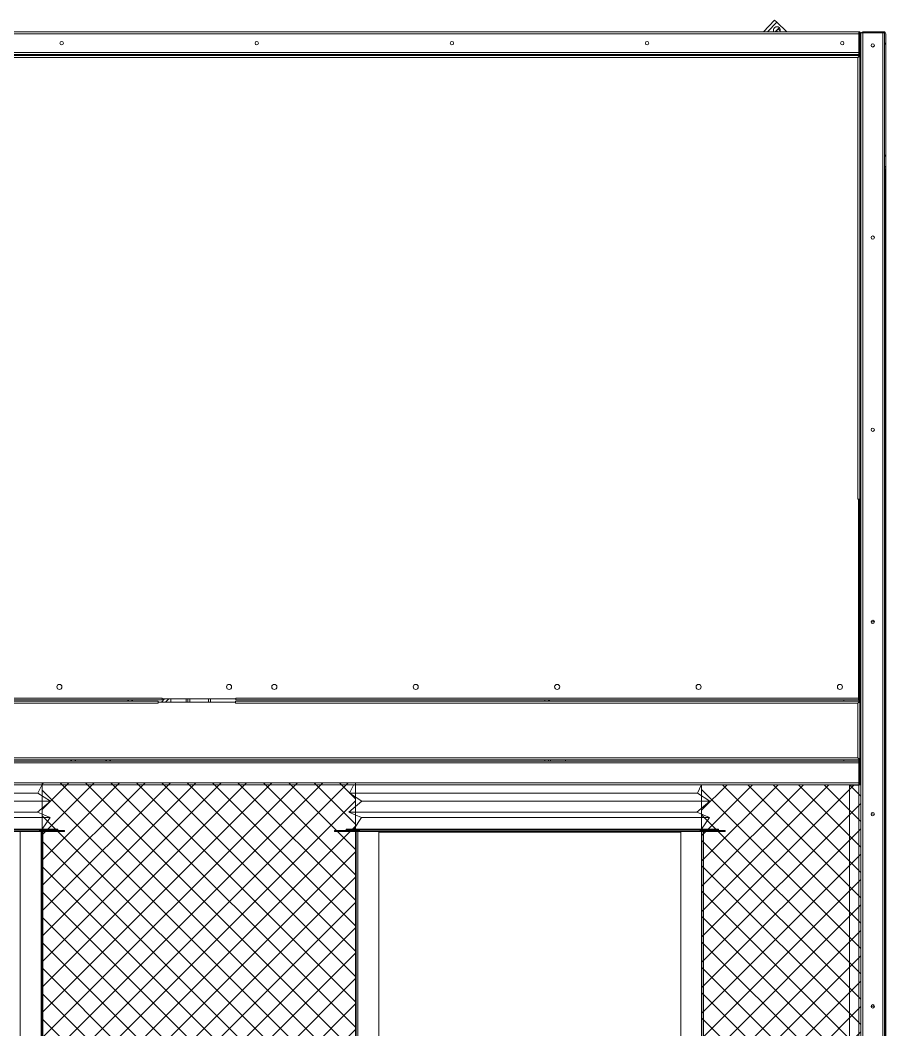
# Model space of a CAD drawing. Header units: millimetres. Extents: x 15155 to 44563, y 13060 to 33855.
# Drawn here: x 36043 to 37573, y 22477 to 24263 of the extents above; entities that cross this region are included whole.
import ezdxf

# ---------------------------------------------------------------- set-up
doc = ezdxf.new("R2010")
doc.units = ezdxf.units.MM
pattern_1 = [(45, (-1429928.074, -467572.614), (-22.4506403, 22.4506403), []), (135, (-1429928.074, -467572.614), (-22.4506403, -22.4506403), [])]

# ---------------------------------------------------------------- blocks, each defined once
blk = doc.blocks.new('3753456')
at = {"color": 0, "lineweight": 5}
for p, q in [((337590.2, 91235.5), (337597.8, 91251)), ((337589.4, 91202.2), (337612.3, 91221.4)), ((337612.3, 91221.4), (337590.2, 91235.5)), ((337611.6, 91192.6), (337589.4, 91202.2)), ((337597.8, 91172), (337611.6, 91192.6))]:
    blk.add_line(p, q, dxfattribs=at)
blk = doc.blocks.new('347246')
at = {"color": 0, "lineweight": 5}
for p, q in [((426217.9, 88814.5), (425602.7, 88814.5)), ((425624.9, 88800.5), (426240.1, 88800.5)), ((426217.2, 88781.3), (425602, 88781.3)), ((425624.1, 88771.7), (426239.3, 88771.7))]:
    blk.add_line(p, q, dxfattribs=at)
for p in [(88012.5, -2421), (88627.7, -2421)]:
    blk.add_blockref('3753456', p, dxfattribs=at)
blk = doc.blocks.new('2')
at = {"lineweight": 5}
h = blk.add_hatch(dxfattribs=at)
h.set_pattern_fill('ANSI37', scale=10)
h.set_pattern_definition(pattern_1)
h.paths.add_polyline_path([(36635.7, 20797.8), (36635.7, 22914.2), (36081.9, 22914.2), (36081.9, 20797.8)])
h = blk.add_hatch(dxfattribs=at)
h.set_pattern_fill('ANSI37', scale=10)
h.set_pattern_definition(pattern_1)
h.paths.add_polyline_path([(37529.2, 20794.4), (37529.2, 22910.8), (37247.7, 22910.8), (37247.7, 20794.4)])
at = {"color": 7, "lineweight": 20, "ltscale": 0.01186}
blk.add_line((37357.1, 24242.8), (37376.7, 24263.4), dxfattribs=at)
at = {"color": 7, "lineweight": 20, "ltscale": 0.009803}
blk.add_line((37364.3, 24242.8), (37380.5, 24259.8), dxfattribs=at)
at = {"color": 7, "lineweight": 20, "ltscale": 0.002167}
blk.add_line((37380.5, 24259.8), (37376.7, 24263.4), dxfattribs=at)
at = {"color": 7, "lineweight": 20, "ltscale": 0.010322}
blk.add_line((37398.5, 24242.8), (37380.5, 24259.8), dxfattribs=at)
at = {"color": 7, "lineweight": 20}
for p, q in [((37525.5, 24239.4), (34016.9, 24239.4)), ((37523.8, 24242.8), (34018.6, 24242.8)), ((37529.2, 20798.2), (37529.2, 24239.4)), ((37532.6, 20796.5), (37532.6, 24241.1)), ((37567.8, 24241.1), (37567.8, 20796.5)), ((37571.2, 24241.1), (37571.2, 20796.5)), ((37525.5, 24206.2), (34016.9, 24206.2)), ((37525.5, 24202.8), (34017.2, 24202.8)), ((34017.2, 24200.8), (37525.5, 24200.8)), ((34018.6, 24197.4), (37523.8, 24197.4)), ((37572, 21146.2), (37572, 23999.4)), ((37525.5, 22954.8), (34017.2, 22954.8)), ((37523.8, 22958.2), (34018.6, 22958.2)), ((37523.8, 22952.8), (34018.6, 22952.8)), ((37525.5, 22949.4), (34016.9, 22949.4)), ((34016.9, 22914.2), (37525.5, 22914.2)), ((34017.2, 22910.8), (37525.5, 22910.8))]:
    blk.add_line(p, q, dxfattribs=at)
at = {"color": 7, "lineweight": 20, "ltscale": 0.004259}
blk.add_line((37384.9, 24250.2), (37377.8, 24242.8), dxfattribs=at)
at = {"color": 7, "lineweight": 20, "ltscale": 0.001205}
blk.add_line((37380.5, 24244.9), (37378.5, 24242.8), dxfattribs=at)
at = {"color": 7, "lineweight": 20, "ltscale": 0.002137}
blk.add_line((37386.6, 24244.6), (37382.9, 24248.1), dxfattribs=at)
at = {"color": 7, "lineweight": 20, "ltscale": 0.000823661}
blk.add_line((37523.9, 24242.8), (37525.8, 24242.8), dxfattribs=at)
at = {"color": 7, "lineweight": 20, "ltscale": 0.001131}
for p, q in [((37525.5, 24242.1), (37525.5, 24239.4)), ((37527.5, 24242.1), (37527.5, 24239.4)), ((37529.9, 24241.1), (37532.6, 24241.1)), ((37525.5, 22952.1), (37525.5, 22949.4)), ((37527.5, 22952.1), (37527.5, 22949.4))]:
    blk.add_line(p, q, dxfattribs=at)
at = {"color": 7, "lineweight": 20, "ltscale": 0.000414935}
for p, q in [((37526.2, 24241.8), (37525.5, 24241.1)), ((37527.5, 24241.1), (37528.2, 24241.8)), ((37530.2, 24241.8), (37530.9, 24241.1)), ((37526.2, 22951.8), (37525.5, 22951.1)), ((37528.2, 22951.8), (37527.5, 22951.1))]:
    blk.add_line(p, q, dxfattribs=at)
at = {"color": 7, "lineweight": 20, "ltscale": 0.013833}
blk.add_line((37525.5, 24206.2), (37525.5, 24239.4), dxfattribs=at)
at = {"color": 7, "lineweight": 20, "ltscale": 0.000708334}
for p, q in [((37527.2, 24239.4), (37525.5, 24239.4)), ((37527.5, 24239.4), (37529.2, 24239.4)), ((37527.2, 22949.4), (37525.5, 22949.4)), ((37529.2, 22949.4), (37527.5, 22949.4))]:
    blk.add_line(p, q, dxfattribs=at)
at = {"color": 7, "lineweight": 20, "ltscale": 0.000125608}
blk.add_line((37527.2, 24239.4), (37527.5, 24239.4), dxfattribs=at)
at = {"color": 7, "lineweight": 20, "ltscale": 0.014417}
blk.add_line((37527.2, 24239.4), (37527.2, 24204.8), dxfattribs=at)
at = {"color": 7, "lineweight": 20, "ltscale": 0.014667}
for p, q in [((37527.5, 24204.2), (37527.5, 24239.4)), ((37567.8, 24241.1), (37532.6, 24241.1)), ((37525.5, 22914.2), (37525.5, 22949.4)), ((37527.5, 22914.2), (37527.5, 22949.4))]:
    blk.add_line(p, q, dxfattribs=at)
at = {"color": 7, "lineweight": 20, "ltscale": 0.000125767}
blk.add_line((37528.9, 24240.8), (37529.2, 24240.8), dxfattribs=at)
at = {"color": 7, "lineweight": 20, "ltscale": 0.000561758}
blk.add_line((37529.2, 24240.8), (37529.2, 24239.4), dxfattribs=at)
at = {"color": 7, "lineweight": 20, "ltscale": 0.01525}
for p, q in [((37532.6, 24242.8), (37569.2, 24242.8)), ((37527.2, 22949.4), (37527.2, 22912.8))]:
    blk.add_line(p, q, dxfattribs=at)
at = {"color": 7, "lineweight": 20, "ltscale": 0.000708333}
for p, q in [((37532.6, 24242.8), (37532.6, 24241.1)), ((37569.2, 24242.8), (37569.2, 24241.1)), ((37527.2, 24204.8), (37525.5, 24204.8)), ((37527.2, 22912.8), (37525.5, 22912.8)), ((37529.2, 22912.8), (37527.5, 22912.8))]:
    blk.add_line(p, q, dxfattribs=at)
at = {"color": 7, "lineweight": 20, "ltscale": 0.001417}
for p, q in [((37567.8, 24241.1), (37571.2, 24241.1)), ((37525.5, 24206.2), (37525.5, 24202.8)), ((36424.2, 23060.8), (36424.2, 23064.2)), ((37525.2, 23064.2), (37525.2, 23060.8)), ((36423.8, 23055.4), (36423.8, 23058.8)), ((37525.5, 22914.2), (37525.5, 22910.8)), ((37527.5, 22914.2), (37527.5, 22910.8))]:
    blk.add_line(p, q, dxfattribs=at)
at = {"color": 7, "lineweight": 20, "ltscale": 0.000250008}
blk.add_line((37569.2, 24242.8), (37569.8, 24242.8), dxfattribs=at)
at = {"color": 0, "lineweight": 20}
blk.add_line((37573.2, 24239.4), (37573.2, 20844.6), dxfattribs=at)
at = {"color": 7, "lineweight": 20, "ltscale": 0.000833333}
for p, q in [((37573.2, 24222.8), (37571.2, 24222.8)), ((37573.2, 24220.8), (37571.2, 24220.8)), ((37507.2, 24200.8), (37507.2, 24202.8)), ((37573.2, 24024.8), (37571.2, 24024.8)), ((37573.2, 24022.8), (37571.2, 24022.8)), ((37527.2, 23990.4), (37529.2, 23990.4)), ((37527.2, 23984), (37529.2, 23984)), ((37525.2, 23416.3), (37527.2, 23416.3)), ((36294.2, 23060.8), (36294.2, 23062.8)), ((36970.6, 23058.8), (36970.6, 23060.8)), ((36286.8, 23058.8), (36286.8, 23056.8)), ((36970.6, 22952.8), (36970.6, 22954.8)), ((36976.8, 22954.8), (36976.8, 22952.8)), ((36976.8, 22952.8), (36976.8, 22954.8)), ((36077.3, 22828.2), (36077.3, 22830.2)), ((36109.4, 22832.2), (36109.4, 22830.2)), ((36619, 22832.2), (36619, 22830.2)), ((36630.6, 22832.2), (36630.6, 22830.2)), ((36642.5, 22828.2), (36642.5, 22830.2)), ((37245.3, 22828.2), (37245.3, 22830.2)), ((37277.4, 22832.2), (37277.4, 22830.2))]:
    blk.add_line(p, q, dxfattribs=at)
at = {"color": 7, "lineweight": 20, "ltscale": 0.001542}
for p, q in [((37525.5, 24202.8), (37529.2, 24202.8)), ((37525.5, 24200.8), (37529.2, 24200.8))]:
    blk.add_line(p, q, dxfattribs=at)
at = {"color": 7, "lineweight": 20, "ltscale": 0.00039723}
blk.add_line((37527.5, 24204.2), (37526.6, 24204.2), dxfattribs=at)
at = {"color": 7, "lineweight": 20, "ltscale": 0.000583333}
for p, q in [((37527.5, 24202.8), (37527.5, 24204.2)), ((37571.6, 24000.8), (37571.6, 23999.4)), ((37523.8, 23416.3), (37525.2, 23416.3)), ((36294.2, 23062.8), (36294.2, 23064.2)), ((36424.2, 23062.8), (36424.2, 23064.2)), ((36286.8, 23056.8), (36286.8, 23055.4)), ((36423.8, 23056.8), (36423.8, 23055.4))]:
    blk.add_line(p, q, dxfattribs=at)
at = {"color": 7, "lineweight": 20, "ltscale": 0.00012593}
blk.add_line((37528.9, 24204.8), (37529.2, 24204.8), dxfattribs=at)
at = {"color": 7, "lineweight": 20, "ltscale": 0.325458}
blk.add_line((37523.8, 24197.4), (37523.8, 23416.3), dxfattribs=at)
at = {"color": 7, "lineweight": 20, "ltscale": 0.000562932}
for p, q in [((37525.5, 24199.4), (37525.5, 24200.8)), ((37525.5, 23057.4), (37525.5, 23058.8)), ((37525.5, 22956.1), (37525.5, 22954.8))]:
    blk.add_line(p, q, dxfattribs=at)
at = {"color": 7, "lineweight": 20, "ltscale": 0.000374917}
blk.add_line((37525.5, 24200), (37526.4, 24200), dxfattribs=at)
at = {"color": 7, "lineweight": 20, "ltscale": 0.000502197}
for p, q in [((37525.5, 24199.4), (37525.5, 24198.2)), ((37525.5, 23057.4), (37525.5, 23056.2)), ((37525.5, 22956.1), (37525.5, 22957.3))]:
    blk.add_line(p, q, dxfattribs=at)
at = {"color": 7, "lineweight": 20, "ltscale": 0.000293404}
for p, q in [((37526.2, 24198.8), (37525.5, 24198.8)), ((37526.2, 23056.8), (37525.5, 23056.8)), ((37526.2, 22956.8), (37525.5, 22956.8))]:
    blk.add_line(p, q, dxfattribs=at)
at = {"color": 7, "lineweight": 20, "ltscale": 0.000414929}
for p, q in [((37526.2, 24198.8), (37527.2, 24198.8)), ((37526.2, 23056.8), (37527.2, 23056.8)), ((37526.2, 22956.8), (37527.2, 22956.8))]:
    blk.add_line(p, q, dxfattribs=at)
at = {"color": 7, "lineweight": 20, "ltscale": 0.00050196}
blk.add_line((37526.8, 24200), (37528, 24200), dxfattribs=at)
at = {"color": 7, "lineweight": 20, "ltscale": 0.000375}
for p, q in [((37527.2, 24197.9), (37527.2, 24198.8)), ((37527.2, 23055.9), (37527.2, 23056.8)), ((37527.2, 22957.7), (37527.2, 22956.8))]:
    blk.add_line(p, q, dxfattribs=at)
at = {"color": 7, "lineweight": 20, "ltscale": 0.325667}
blk.add_line((37527.2, 24197.9), (37527.2, 23416.3), dxfattribs=at)
at = {"color": 7, "lineweight": 20, "ltscale": 0.000189807}
blk.add_line((37527.5, 24200.3), (37527.5, 24200.8), dxfattribs=at)
at = {"color": 7, "lineweight": 20, "ltscale": 0.015777}
blk.add_line((37527.6, 24197.3), (37527.6, 24159.4), dxfattribs=at)
at = {"color": 7, "lineweight": 20, "ltscale": 5.90714e-05}
blk.add_line((37527.8, 24200), (37527.9, 24200.1), dxfattribs=at)
at = {"color": 7, "lineweight": 20, "ltscale": 0.00019089}
blk.add_line((37528, 24200), (37528, 24199.5), dxfattribs=at)
at = {"color": 7, "lineweight": 20, "ltscale": 0.000189797}
blk.add_line((37529.2, 24199.1), (37528.8, 24199.1), dxfattribs=at)
at = {"color": 7, "lineweight": 20, "ltscale": 0.000125676}
blk.add_line((37528.9, 24198.8), (37529.2, 24198.8), dxfattribs=at)
at = {"color": 7, "lineweight": 20, "ltscale": 0.049801}
blk.add_line((37527.6, 24159.4), (37527.6, 24039.9), dxfattribs=at)
at = {"color": 7, "lineweight": 20, "ltscale": 0.000666667}
for p, q in [((37527.6, 24159.4), (37529.2, 24159.4)), ((37527.6, 24039.9), (37529.2, 24039.9)), ((36079.3, 22829.1), (36077.7, 22829.1)), ((36081.9, 22828.7), (36083.2, 22827.7)), ((36121.3, 22829.8), (36121.3, 22828.2)), ((36598.5, 22829.8), (36598.5, 22828.2)), ((36637.9, 22828.7), (36636.7, 22827.7)), ((36640.5, 22829.1), (36642.1, 22829.1)), ((37247.3, 22829.1), (37245.7, 22829.1)), ((37249.9, 22828.7), (37251.2, 22827.7)), ((37289.3, 22829.8), (37289.3, 22828.2))]:
    blk.add_line(p, q, dxfattribs=at)
at = {"color": 7, "lineweight": 20, "ltscale": 3.41168e-05}
blk.add_line((37527.3, 24078.6), (37527.2, 24078.7), dxfattribs=at)
at = {"color": 7, "lineweight": 20, "ltscale": 0.000167347}
blk.add_line((37571.6, 24000.8), (37571.2, 24000.8), dxfattribs=at)
at = {"color": 7, "lineweight": 20, "ltscale": 0.00033334}
blk.add_line((37571.2, 23999.4), (37572, 23999.4), dxfattribs=at)
at = {"color": 7, "lineweight": 20, "ltscale": 0.000500046}
blk.add_line((37572, 23999.4), (37573.2, 23999.4), dxfattribs=at)
at = {"color": 7, "lineweight": 20, "ltscale": 0.146708}
blk.add_line((37525.2, 23416.3), (37525.2, 23064.2), dxfattribs=at)
at = {"color": 7, "lineweight": 20, "ltscale": 0.149791}
blk.add_line((37525.8, 23056.8), (37525.8, 23416.3), dxfattribs=at)
at = {"color": 7, "lineweight": 20, "ltscale": 0.150167}
blk.add_line((37527.2, 23055.9), (37527.2, 23416.3), dxfattribs=at)
at = {"color": 7, "lineweight": 20, "ltscale": 0.43625}
for p, q in [((36294.2, 23064.2), (35247.2, 23064.2)), ((36294.2, 23060.8), (35247.2, 23060.8))]:
    blk.add_line(p, q, dxfattribs=at)
at = {"color": 7, "lineweight": 20, "ltscale": 0.001149}
for p, q in [((36232.8, 23058.8), (36234.7, 23060.8)), ((36239.9, 23058.8), (36241.8, 23060.8)), ((36132.1, 22952.8), (36134, 22954.8)), ((36139.3, 22952.8), (36141.2, 22954.8)), ((36193.9, 22952.8), (36195.8, 22954.8))]:
    blk.add_line(p, q, dxfattribs=at)
at = {"color": 7, "lineweight": 20, "ltscale": 0.003448}
for p, q in [((36292.6, 23056.8), (36298.3, 23062.8)), ((36299.8, 23056.8), (36305.5, 23062.8)), ((36300, 23056.8), (36305.7, 23062.8))]:
    blk.add_line(p, q, dxfattribs=at)
at = {"color": 7, "lineweight": 20, "ltscale": 0.054167}
blk.add_line((36424.2, 23062.8), (36294.2, 23062.8), dxfattribs=at)
at = {"color": 7, "lineweight": 20, "ltscale": 0.0025}
for p, q in [((36309.2, 23062.8), (36309.2, 23056.8)), ((36336.4, 23056.8), (36336.4, 23062.8)), ((36339.2, 23056.8), (36339.2, 23062.8)), ((36339.2, 23056.8), (36339.2, 23062.8)), ((36342.6, 23056.8), (36342.6, 23062.8)), ((36375.8, 23056.8), (36375.8, 23062.8)), ((36379.2, 23056.8), (36379.2, 23062.8))]:
    blk.add_line(p, q, dxfattribs=at)
at = {"color": 7, "lineweight": 20, "ltscale": 0.45875}
for p, q in [((37525.2, 23064.2), (36424.2, 23064.2)), ((37525.2, 23060.8), (36424.2, 23060.8))]:
    blk.add_line(p, q, dxfattribs=at)
at = {"color": 7, "lineweight": 20, "ltscale": 0.000833334}
for p, q in [((36976.8, 23058.8), (36976.8, 23060.8)), ((36978.8, 23058.8), (36978.8, 23060.8))]:
    blk.add_line(p, q, dxfattribs=at)
at = {"color": 7, "lineweight": 20, "ltscale": 0.000832387}
blk.add_line((37499.2, 23060.8), (37499.2, 23058.8), dxfattribs=at)
at = {"color": 7, "lineweight": 20, "ltscale": 0.430417}
for p, q in [((35253.8, 23058.8), (36286.8, 23058.8)), ((35253.8, 23055.4), (36286.8, 23055.4))]:
    blk.add_line(p, q, dxfattribs=at)
at = {"color": 7, "lineweight": 20, "ltscale": 0.057083}
blk.add_line((36286.8, 23056.8), (36423.8, 23056.8), dxfattribs=at)
at = {"color": 7, "lineweight": 20, "ltscale": 0.459042}
blk.add_line((36423.8, 23058.8), (37525.5, 23058.8), dxfattribs=at)
at = {"color": 7, "lineweight": 20, "ltscale": 0.458333}
blk.add_line((36423.8, 23055.4), (37523.8, 23055.4), dxfattribs=at)
at = {"color": 7, "lineweight": 20, "ltscale": 0.0405}
blk.add_line((37523.8, 23055.4), (37523.8, 22958.2), dxfattribs=at)
at = {"color": 7, "lineweight": 20, "ltscale": 0.040917}
blk.add_line((37527.2, 23055.9), (37527.2, 22957.7), dxfattribs=at)
at = {"color": 7, "lineweight": 20, "ltscale": 0.00115}
for p, q in [((36201, 22952.8), (36202.9, 22954.8)), ((36201.2, 22952.8), (36203.1, 22954.8))]:
    blk.add_line(p, q, dxfattribs=at)
at = {"color": 7, "lineweight": 20, "ltscale": 0.000833638}
for p, q in [((36980.2, 22954.8), (36980.2, 22952.8)), ((37006.8, 22952.8), (37006.8, 22954.8))]:
    blk.add_line(p, q, dxfattribs=at)
at = {"color": 7, "lineweight": 20, "ltscale": 0.000832633}
blk.add_line((37499.2, 22954.8), (37499.2, 22952.8), dxfattribs=at)
at = {"color": 7, "lineweight": 20, "ltscale": 0.000824214}
blk.add_line((37525.8, 22952.8), (37523.9, 22952.8), dxfattribs=at)
at = {"color": 7, "lineweight": 20, "ltscale": 0.001668}
blk.add_line((37525.8, 22952.8), (37525.8, 22956.8), dxfattribs=at)
at = {"color": 7, "lineweight": 20, "ltscale": 0.000566661}
blk.add_line((37527.2, 22952.8), (37525.9, 22952.8), dxfattribs=at)
at = {"color": 7, "lineweight": 20, "ltscale": 0.002042}
blk.add_line((37527.2, 22952.8), (37527.2, 22957.7), dxfattribs=at)
at = {"color": 7, "lineweight": 20, "ltscale": 0.000125615}
blk.add_line((37527.2, 22952.8), (37527.2, 22952.5), dxfattribs=at)
at = {"color": 7, "lineweight": 20, "ltscale": 0.000125312}
blk.add_line((37527.5, 22949.4), (37527.2, 22949.4), dxfattribs=at)
at = {"color": 7, "lineweight": 20, "ltscale": 0.000341772}
blk.add_line((37509.2, 22910), (37509.2, 22910.8), dxfattribs=at)
at = {"color": 7, "lineweight": 20, "ltscale": 0.006917}
blk.add_line((37525.8, 22910), (37509.2, 22910), dxfattribs=at)
at = {"color": 7, "lineweight": 20, "ltscale": 0.258309}
for p, q in [((37509.2, 22910), (37509.2, 22290)), ((37525.8, 22290), (37525.8, 22910))]:
    blk.add_line(p, q, dxfattribs=at)
at = {"color": 7, "lineweight": 20, "ltscale": 0.000833341}
blk.add_line((37525.5, 22910.8), (37527.5, 22910.8), dxfattribs=at)
at = {"color": 7, "lineweight": 20, "ltscale": 0.000133398}
blk.add_line((37525.8, 22910.5), (37525.8, 22910.8), dxfattribs=at)
at = {"color": 7, "lineweight": 20, "ltscale": 0.000208374}
blk.add_line((37525.8, 22910), (37525.8, 22910.5), dxfattribs=at)
at = {"color": 7, "lineweight": 20, "ltscale": 0.000125}
blk.add_line((37527.2, 22914.2), (37527.5, 22914.2), dxfattribs=at)
at = {"color": 7, "lineweight": 20, "ltscale": 0.000152655}
blk.add_line((37529.2, 22912.6), (37528.9, 22912.6), dxfattribs=at)
at = {"color": 7, "lineweight": 20, "ltscale": 0.2695}
for p, q in [((36109.4, 22832.2), (35462.6, 22832.2)), ((36109.4, 22830.2), (35462.6, 22830.2)), ((37277.4, 22832.2), (36630.6, 22832.2)), ((37277.4, 22830.2), (36630.6, 22830.2))]:
    blk.add_line(p, q, dxfattribs=at)
at = {"color": 7, "lineweight": 20, "ltscale": 0.251167}
for p, q in [((35474.5, 22830.2), (36077.3, 22830.2)), ((35474.5, 22828.2), (36077.3, 22828.2)), ((36642.5, 22830.2), (37245.3, 22830.2)), ((36642.5, 22828.2), (37245.3, 22828.2))]:
    blk.add_line(p, q, dxfattribs=at)
at = {"color": 7, "lineweight": 20, "ltscale": 0.349833}
for p, q in [((36042.9, 21988.6), (36042.9, 22828.2)), ((36080.1, 22828.2), (36080.1, 21988.6)), ((36639.7, 22828.2), (36639.7, 21988.6)), ((36676.9, 21988.6), (36676.9, 22828.2)), ((37210.9, 21988.6), (37210.9, 22828.2)), ((37248.1, 22828.2), (37248.1, 21988.6))]:
    blk.add_line(p, q, dxfattribs=at)
at = {"color": 7, "lineweight": 20, "ltscale": 0.0155}
for p, q in [((36042.9, 22828.2), (36080.1, 22828.2)), ((36084.1, 22829.8), (36121.3, 22829.8)), ((36084.1, 22828.2), (36121.3, 22828.2)), ((36635.7, 22829.8), (36598.5, 22829.8)), ((36635.7, 22828.2), (36598.5, 22828.2)), ((36676.9, 22828.2), (36639.7, 22828.2)), ((37210.9, 22828.2), (37248.1, 22828.2)), ((37252.1, 22829.8), (37289.3, 22829.8)), ((37252.1, 22828.2), (37289.3, 22828.2))]:
    blk.add_line(p, q, dxfattribs=at)
at = {"color": 7, "lineweight": 20, "ltscale": 0.001167}
for p, q in [((36080.1, 22829.8), (36077.3, 22829.8)), ((37248.1, 22829.8), (37245.3, 22829.8))]:
    blk.add_line(p, q, dxfattribs=at)
at = {"color": 7, "lineweight": 20, "ltscale": 0.000167}
for p, q in [((36077.7, 22828.8), (36077.3, 22828.8)), ((37245.7, 22828.8), (37245.3, 22828.8))]:
    blk.add_line(p, q, dxfattribs=at)
at = {"color": 7, "lineweight": 20, "ltscale": 0.00036512}
for p, q in [((36077.7, 22829.1), (36077.7, 22828.2)), ((36079.3, 22829.1), (36079.3, 22828.2)), ((36640.5, 22828.2), (36640.5, 22829.1)), ((36642.1, 22828.2), (36642.1, 22829.1)), ((37245.7, 22829.1), (37245.7, 22828.2)), ((37247.3, 22829.1), (37247.3, 22828.2))]:
    blk.add_line(p, q, dxfattribs=at)
at = {"color": 7, "lineweight": 20, "ltscale": 0.000333381}
for p, q in [((36080.1, 22828.8), (36079.3, 22828.8)), ((37248.1, 22828.8), (37247.3, 22828.8))]:
    blk.add_line(p, q, dxfattribs=at)
at = {"color": 7, "lineweight": 20, "ltscale": 0.000266463}
for p, q in [((36080.1, 22828.2), (36080.1, 22828.8)), ((37248.1, 22828.2), (37248.1, 22828.8))]:
    blk.add_line(p, q, dxfattribs=at)
at = {"color": 7, "lineweight": 20, "ltscale": 0.000824955}
for p, q in [((36082.1, 22828.2), (36080.1, 22828.2)), ((36637.7, 22828.2), (36639.7, 22828.2)), ((37250.1, 22828.2), (37248.1, 22828.2))]:
    blk.add_line(p, q, dxfattribs=at)
at = {"color": 7, "lineweight": 20, "ltscale": 0.000508058}
for p, q in [((36080.8, 22828.7), (36081.8, 22829.5)), ((36639, 22828.7), (36638.1, 22829.5)), ((37248.8, 22828.7), (37249.8, 22829.5))]:
    blk.add_line(p, q, dxfattribs=at)
at = {"color": 7, "lineweight": 20, "ltscale": 0.348833}
for p, q in [((36082.9, 22827), (36082.9, 21989.8)), ((36636.9, 22827), (36636.9, 21989.8)), ((37250.9, 22827), (37250.9, 21989.8))]:
    blk.add_line(p, q, dxfattribs=at)
at = {"color": 7, "lineweight": 20, "ltscale": 8.11137e-06}
blk.add_line((36082.9, 22827), (36082.9, 22827), dxfattribs=at)
at = {"color": 7, "lineweight": 20, "ltscale": 0.008333}
for p, q in [((36109.4, 22830.2), (36089.4, 22830.2)), ((37277.4, 22830.2), (37257.4, 22830.2))]:
    blk.add_line(p, q, dxfattribs=at)
at = {"color": 7, "lineweight": 20, "ltscale": 0.004802}
for p, q in [((36630.6, 22832.2), (36619, 22832.2)), ((36630.6, 22830.2), (36619, 22830.2))]:
    blk.add_line(p, q, dxfattribs=at)
at = {"color": 7, "lineweight": 20, "ltscale": 0.004989}
blk.add_line((36642.5, 22830.2), (36630.6, 22830.2), dxfattribs=at)
at = {"color": 7, "lineweight": 20, "ltscale": 0.001166}
blk.add_line((36639.7, 22829.8), (36642.5, 22829.8), dxfattribs=at)
at = {"color": 7, "lineweight": 20, "ltscale": 0.000266053}
blk.add_line((36639.7, 22828.2), (36639.7, 22828.8), dxfattribs=at)
at = {"color": 7, "lineweight": 20, "ltscale": 0.000333286}
blk.add_line((36639.7, 22828.8), (36640.5, 22828.8), dxfattribs=at)
at = {"color": 7, "lineweight": 20, "ltscale": 0.000166333}
blk.add_line((36642.1, 22828.8), (36642.5, 22828.8), dxfattribs=at)
at = {"color": 7, "lineweight": 20, "ltscale": 8.11136e-06}
blk.add_line((37250.9, 22827), (37250.9, 22827), dxfattribs=at)
at = {"color": 7, "lineweight": 20, "ltscale": 0.2225}
blk.add_line((36676.9, 22826.8), (37210.9, 22826.8), dxfattribs=at)
at = {"color": 0, "lineweight": 20}
for points in [[(36081.9, 22914.2), (36635.7, 22914.2), (36635.7, 20797.8), (36081.9, 20797.8)], [(37247.7, 22910.8), (37529.2, 22910.8), (37529.2, 20794.4), (37247.7, 20794.4)]]:
    blk.add_lwpolyline(points, close=True, dxfattribs=at)
at = {"color": 7, "lineweight": 20}
for centre, radius in [((36116.2, 24222.8), 3), ((36461.2, 24222.8), 3), ((36806.2, 24222.8), 3), ((37151.2, 24222.8), 3), ((37496.2, 24222.8), 3), ((37550.2, 24218.8), 3), ((37550.2, 23878.8), 3), ((37550.2, 23538.8), 3), ((37550.2, 23198.8), 3), ((36112.2, 23083.8), 4.5), ((36412.2, 23083.8), 4.5), ((36492.2, 23083.8), 4.5), ((36742.2, 23083.8), 4.5), ((36992.2, 23083.8), 4.5), ((37242.2, 23083.8), 4.5), ((37492.2, 23083.8), 4.5), ((37550.2, 22858.8), 3), ((37550.2, 22518.8), 3)]:
    blk.add_circle(centre, radius, dxfattribs=at)
for centre, radius, start, end in [((37380.7, 24245.8), 6, 329.3132, 210.6868), ((37376.3, 24240.5), 6, 22.0655, 50.9985), ((37523.8, 24239.4), 3.4, 0, 90), ((37525.8, 24239.4), 3.4, 0.5143, 90), ((37532.6, 24239.4), 3.4, 90, 180), ((37567.8, 24239.4), 3.4, 30, 65.6845), ((37569.8, 24239.4), 3.4, 0.7852, 90), ((37523.8, 24206.2), 3.4, 270, 270.2337), ((37523.8, 24206.2), 3.4, 300, 335.6848), ((37523.8, 24206.2), 3.4, 359.7733, 0), ((37525.8, 24206.2), 3.4, 300, 359.267), ((37552.2, 24212.8), 4.5, 82.6418, 134.2281), ((37525.8, 24197.4), 3.4, 49.8839, 90), ((37525.8, 24197.4), 3.4, 0.8472, 49.6822), ((37524.8, 24068), 3.84, 43.1681, 51.2983), ((37569.8, 24006.2), 3.4, 294.2855, 359.1989), ((37570.4, 23998), 2.8, 30, 64.6233), ((37550.2, 23194.8), 4.5, 49.1956, 130.8105), ((37523.8, 22949.4), 3.4, 0, 90), ((37525.8, 22949.4), 3.4, 0.6015, 90), ((37523.8, 22914.2), 3.4, 300, 335.6845), ((37525.8, 22914.2), 3.4, 300, 335.6845), ((37550.2, 22854.8), 4.5, 49.1956, 130.8105), ((36077.7, 22826.8), 3.68, 22.2509, 30.9821), ((36084.1, 22827), 2.8, 90, 154.6231), ((36078.8, 22826.3), 4.36, 38.0862, 46.078), ((36084.1, 22827), 1.2, 90, 180), ((36635.7, 22827), 2.8, 25.3769, 90), ((36635.7, 22827), 1.2, 0, 90), ((36641.1, 22826.3), 4.36, 133.922, 141.9136), ((36642.2, 22826.8), 3.68, 149.0179, 157.7491), ((37245.7, 22826.8), 3.68, 22.2509, 30.9821), ((37252.1, 22827), 2.8, 90, 154.6231), ((37246.8, 22826.3), 4.36, 38.0862, 46.078), ((37252.1, 22827), 1.2, 90, 180), ((37550.2, 22514.8), 4.5, 49.1956, 130.8105)]:
    blk.add_arc(centre, radius, start, end, dxfattribs=at)
for centre, major_axis, ratio, start_param, end_param in [((37526.4, 24197.3), (2.8, 0), 0.965926, 0.013721, 1.570796), ((37526.4, 24197.3), (1.2, 0), 0.965926, 6.283185, 7.124032), ((37526.4, 24077.8), (-1.2, 0), 0.965926, 3.154654, 3.926988), ((37525.8, 23987.2), (-3.4, 0), 0.087156, 3.154389, 4.287999), ((37525.8, 23987.2), (-1.4, 0), 0.087156, 3.141593, 3.169624), ((37525.8, 22912.6), (3.4, 0), 0.642788, 4.712389, 6.271742), ((36080.1, 22828.1), (-2.8, 0), 0.596826, 4.080564, 4.712389), ((36080.1, 22828.1), (-1.2, 0), 0.596826, 4.080564, 4.712389), ((36639.7, 22828.1), (2.8, 0), 0.596826, 1.570796, 2.202621), ((36639.7, 22828.1), (1.2, 0), 0.596826, 1.570796, 2.202621), ((37248.1, 22828.1), (-2.8, 0), 0.596826, 4.080564, 4.712389), ((37248.1, 22828.1), (-1.2, 0), 0.596826, 4.080564, 4.712389)]:
    blk.add_ellipse(centre, major_axis=major_axis, ratio=ratio, start_param=start_param, end_param=end_param, dxfattribs=at)
for points in [[(37525.5, 24242.1), (37525.2, 24242.4), (37524.9, 24242.6), (37524.5, 24242.7), (37524.2, 24242.8), (37523.8, 24242.8)], [(37527.5, 24242.1), (37527.2, 24242.4), (37526.9, 24242.6), (37526.5, 24242.7), (37526.2, 24242.8), (37525.8, 24242.8)], [(37529.9, 24241.1), (37529.7, 24240.7), (37529.4, 24240.4), (37529.3, 24240.1), (37529.2, 24239.7), (37529.2, 24239.4)], [(37525.5, 24199.4), (37525.2, 24199.1), (37524.8, 24198.7), (37524.5, 24198.3), (37524.2, 24197.8), (37523.8, 24197.4)], [(37526.2, 24198.8), (37525.8, 24198.5), (37525.4, 24198.2), (37524.9, 24197.9), (37524.4, 24197.7), (37523.8, 24197.4)], [(37527.1, 24200), (37526.8, 24200.3), (37526.6, 24200.5), (37526.3, 24200.7), (37526.1, 24200.8), (37525.8, 24200.8)], [(37525.5, 23057.4), (37525.2, 23057.1), (37524.8, 23056.7), (37524.5, 23056.3), (37524.2, 23055.8), (37523.8, 23055.4)], [(37526.2, 23056.8), (37525.8, 23056.5), (37525.4, 23056.2), (37524.9, 23055.9), (37524.4, 23055.7), (37523.8, 23055.4)], [(37526.2, 22956.8), (37525.8, 22957.1), (37525.4, 22957.4), (37524.9, 22957.6), (37524.4, 22957.9), (37523.8, 22958.2)], [(37525.5, 22956.1), (37525.2, 22956.5), (37524.8, 22956.9), (37524.5, 22957.3), (37524.2, 22957.7), (37523.8, 22958.2)], [(37525.5, 22952.1), (37525.2, 22952.4), (37524.9, 22952.6), (37524.5, 22952.7), (37524.2, 22952.8), (37523.8, 22952.8)], [(37527.5, 22952.1), (37527.2, 22952.4), (37526.9, 22952.6), (37526.5, 22952.7), (37526.2, 22952.8), (37525.8, 22952.8)], [(36082.1, 22828.2), (36082.4, 22828), (36082.7, 22827.7), (36082.8, 22827.5), (36082.9, 22827.2), (36082.9, 22827)], [(36637.7, 22828.2), (36637.5, 22828), (36637.2, 22827.7), (36637, 22827.5), (36636.9, 22827.2), (36636.9, 22827)], [(37250.1, 22828.2), (37250.4, 22828), (37250.7, 22827.7), (37250.8, 22827.5), (37250.9, 22827.2), (37250.9, 22827)]]:
    blk.add_open_spline(points, degree=5, dxfattribs=at)
at = {"color": 0, "lineweight": 20}
for p in [(-390143.6, -65918.8), (-388977.8, -65918.8)]:
    blk.add_blockref('347246', p, dxfattribs=at)

msp = doc.modelspace()

# ---------------------------------------------------------------- block references
msp.add_blockref('2', (0, 0))

doc.saveas('drawing.dxf')
